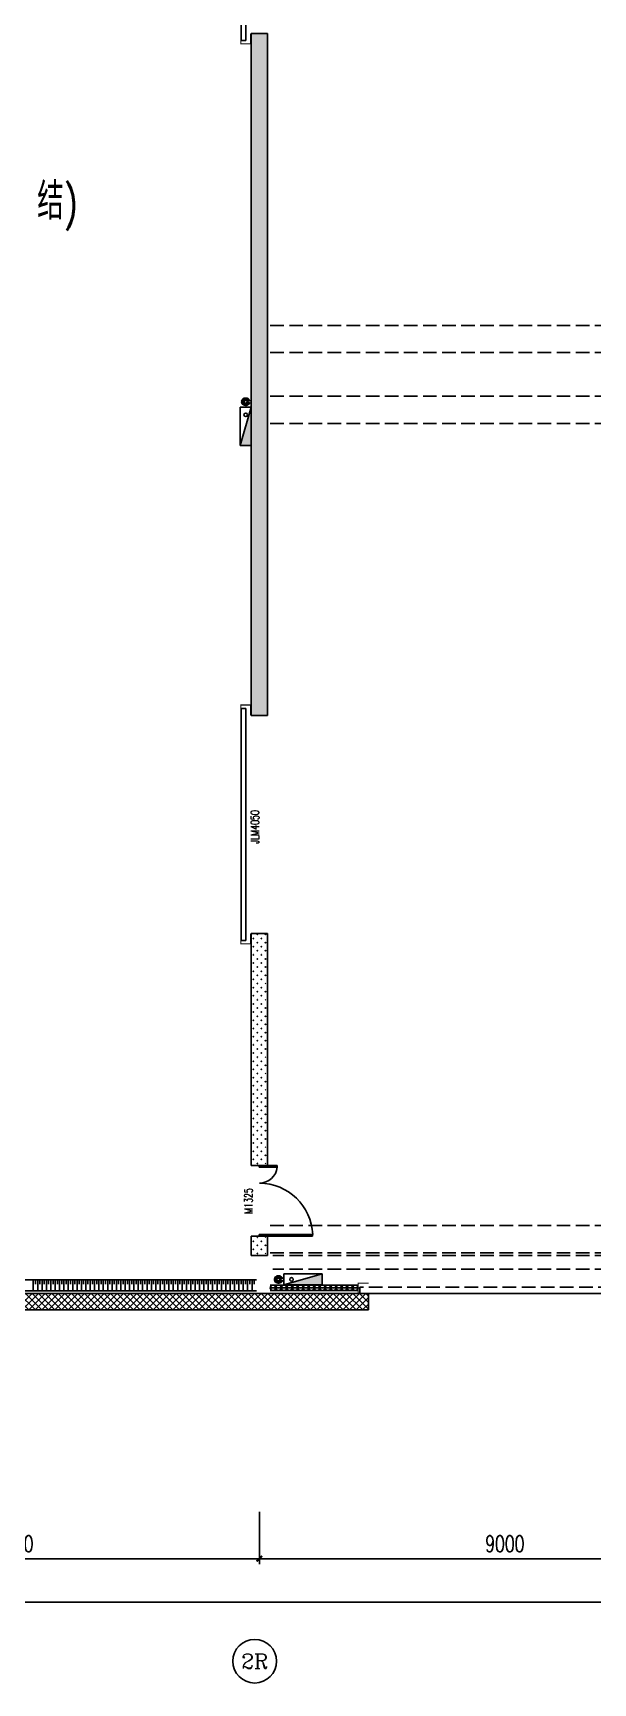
# Model space of a CAD drawing. Extents: x -474411 to 577939, y 0 to 1014176.
# Drawn here: x -268003 to -257738, y 632581 to 662830 of the extents above; entities that cross this region are included whole.
import ezdxf
from ezdxf.enums import TextEntityAlignment as Align

# ---------------------------------------------------------------- set-up
doc = ezdxf.new("R2010")
doc.units = 0
doc.header["$LTSCALE"] = 1000
doc.header["$MEASUREMENT"] = 0
doc.linetypes.add('10平面$0$DASH', pattern=[0.35, 0.25, -0.1])
doc.linetypes.add('DASH', pattern=[0.35, 0.25, -0.1])
doc.layers.get('Defpoints').update_dxf_attribs({"color": 210})
for name, color, linetype in [('10平面$0$WINDOW', 4, 'Continuous'), ('10平面$0$WINDOW_TEXT', 7, 'Continuous'), ('A-AXIS-D', 1, 'Continuous'), ('A-HATCH-2', 251, 'Continuous'), ('A-LIN-V', 9, 'Continuous'), ('A-SFCE', 30, 'Continuous'), ('A-WINDOW', 140, 'Continuous'), ('AS-WALL', 40, 'Continuous'), ('AS-结构边线层', 200, 'Continuous'), ('DIM_SYMB', 3, 'Continuous'), ('PUB_HATCH', 8, 'Continuous'), ('PUB_TEXT', 7, 'Continuous'), ('SB_ZF消火栓', 10, 'Continuous')]:
    doc.layers.add(name, color=color, linetype=linetype)
doc.layers.add('A-加建区域', color=47, linetype='Continuous', plot=False)
doc.layers.add('LG-ZF消防', color=1, linetype='Continuous', lineweight=60)
doc.styles.add('10平面$0$_TCH_WINDOW', font='SIMPLEX', dxfattribs={"height": 3.5, "bigfont": 'GBCBIG'})
doc.styles.add('_TCH_AXIS', font='COMPLEX', dxfattribs={"bigfont": 'GBCBIG'})
doc.styles.add('_TCH_DIM_T3', font='SIMPLEX', dxfattribs={"width": 0.705882, "bigfont": 'GBCBIG'})
doc.styles.add('A-STANDARD', font='SIMPLEX', dxfattribs={"bigfont": 'GBCBIG'})
doc.dimstyles.new('_TCH_ARCH&&100', dxfattribs={"dimtxt": 297.5, "dimasz": 100, "dimexe": 100, "dimexo": 100, "dimgap": 126.25, "dimtad": 1, "dimdec": 0, "dimzin": 0, "dimdsep": 46, "dimtxsty": '_TCH_DIM_T3', "dimblk": 'ARCHTICK', "dimcen": 0.09, "dimclrt": 7, "dimazin": 2, "dimtfac": 1, "dimtdec": 0, "dimtix": 1, "dimtmove": 2, "dimatfit": 3, "dimfxl": 0, "dimtolj": 1, "dimtzin": 0, "dimarcsym": 0})
pattern_1 = [(45, (25.49, 21.51), (-75.000002, 75.000002), [24, -82.06602]), (135, (192.46, 21.51), (-75.000002, -75.000002), [24, -82.06602])]

# ---------------------------------------------------------------- blocks, each defined once
blk = doc.blocks.new('42343243')
at = {"color": 8, "linetype": '10平面$0$DASH'}
for p, q in [((-256694, 1222870), (-262014, 1222870)), ((-256694, 1222750), (-262014, 1222750))]:
    blk.add_line(p, q, dxfattribs=at)
at = {"color": 8, "linetype": 'Continuous'}
blk.add_line((-262014, 1222750), (-262014, 1222870), dxfattribs=at)
blk = doc.blocks.new('43243')
at = {"layer": 'AS-结构边线层', "color": 8}
blk.add_lwpolyline([(-264361, 722920), (-285754, 656986), (-285754, 639720), (-254454, 639720), (-254454, 640170), (-252354, 640170), (-252354, 639720), (-250514, 639720), (-250514, 639550), (-229294, 639550), (-229294, 639720), (-227454, 639720), (-227454, 640170), (-225354, 640170), (-225354, 639720), (-223514, 639720), (-223514, 639550), (-210494, 639550), (-210494, 639720), (-200454, 639720)], dxfattribs=at)
blk = doc.blocks.new('w42343')
at = {"layer": 'A-HATCH-2', "linetype": 'DASH'}
for p, q in [((-263654, 657470), (-128354, 657470)), ((-263654, 656970), (-128354, 656970)), ((-263654, 656170), (-128354, 656170)), ((-263654, 655670), (-128354, 655670)), ((-263654, 640970), (-128354, 640970)), ((-263654, 640470), (-128354, 640470))]:
    blk.add_line(p, q, dxfattribs=at)
blk = doc.blocks.new('34242343243')
at = {"color": 8}
for p, q in [((-267997, 639970), (-267997, 639770)), ((-267957, 639970), (-267957, 639890)), ((-267917, 639970), (-267917, 639770)), ((-267877, 639970), (-267877, 639890)), ((-267837, 639970), (-267837, 639770)), ((-267796, 639970), (-267796, 639890)), ((-267756, 639970), (-267756, 639770)), ((-267716, 639970), (-267716, 639890)), ((-267676, 639970), (-267676, 639770)), ((-267636, 639970), (-267636, 639890)), ((-267596, 639970), (-267596, 639770)), ((-267556, 639970), (-267556, 639890)), ((-267516, 639970), (-267516, 639770)), ((-267476, 639970), (-267476, 639890)), ((-267436, 639970), (-267436, 639770)), ((-267396, 639970), (-267396, 639890)), ((-267356, 639970), (-267356, 639770)), ((-267315, 639970), (-267315, 639890)), ((-267275, 639970), (-267275, 639770)), ((-267235, 639970), (-267235, 639890)), ((-267195, 639970), (-267195, 639770)), ((-267155, 639970), (-267155, 639890)), ((-267115, 639970), (-267115, 639770)), ((-267075, 639970), (-267075, 639890)), ((-267035, 639970), (-267035, 639770)), ((-266995, 639970), (-266995, 639890)), ((-266955, 639970), (-266955, 639770)), ((-266915, 639970), (-266915, 639890)), ((-266874, 639970), (-266874, 639770)), ((-266834, 639970), (-266834, 639890)), ((-266794, 639970), (-266794, 639770)), ((-266754, 639970), (-266754, 639890)), ((-266714, 639970), (-266714, 639770)), ((-266674, 639970), (-266674, 639890)), ((-266634, 639970), (-266634, 639770)), ((-266594, 639970), (-266594, 639890)), ((-266554, 639970), (-266554, 639770)), ((-266514, 639970), (-266514, 639890)), ((-266474, 639970), (-266474, 639770)), ((-266434, 639970), (-266434, 639890)), ((-266393, 639970), (-266393, 639770)), ((-266353, 639970), (-266353, 639890)), ((-266313, 639970), (-266313, 639770)), ((-266273, 639970), (-266273, 639890)), ((-266233, 639970), (-266233, 639770)), ((-266193, 639970), (-266193, 639890)), ((-266153, 639970), (-266153, 639770)), ((-266113, 639970), (-266113, 639890)), ((-266073, 639970), (-266073, 639770)), ((-266033, 639970), (-266033, 639890)), ((-265993, 639970), (-265993, 639770)), ((-265953, 639970), (-265953, 639890)), ((-265912, 639970), (-265912, 639770)), ((-265872, 639970), (-265872, 639890)), ((-265832, 639970), (-265832, 639770)), ((-265792, 639970), (-265792, 639890)), ((-265752, 639970), (-265752, 639770)), ((-265712, 639970), (-265712, 639890)), ((-265672, 639970), (-265672, 639770)), ((-265632, 639970), (-265632, 639890)), ((-265592, 639970), (-265592, 639770)), ((-265552, 639970), (-265552, 639890)), ((-265512, 639970), (-265512, 639770)), ((-265472, 639970), (-265472, 639890)), ((-265431, 639970), (-265431, 639770)), ((-265391, 639970), (-265391, 639890)), ((-265351, 639970), (-265351, 639770)), ((-265311, 639970), (-265311, 639890)), ((-265271, 639970), (-265271, 639770)), ((-265231, 639970), (-265231, 639890)), ((-265191, 639970), (-265191, 639770)), ((-265151, 639970), (-265151, 639890)), ((-265111, 639970), (-265111, 639770)), ((-265071, 639970), (-265071, 639890)), ((-265031, 639970), (-265031, 639770)), ((-264990, 639970), (-264990, 639890)), ((-264950, 639970), (-264950, 639770)), ((-264910, 639970), (-264910, 639890)), ((-264870, 639970), (-264870, 639770)), ((-264830, 639970), (-264830, 639890)), ((-264790, 639970), (-264790, 639770)), ((-264750, 639970), (-264750, 639890)), ((-264710, 639970), (-264710, 639770)), ((-264670, 639970), (-264670, 639890)), ((-264630, 639970), (-264630, 639770)), ((-264590, 639970), (-264590, 639890)), ((-264550, 639970), (-264550, 639770)), ((-264509, 639970), (-264509, 639890)), ((-264469, 639970), (-264469, 639770)), ((-264429, 639970), (-264429, 639890)), ((-264389, 639970), (-264389, 639770)), ((-264349, 639970), (-264349, 639890)), ((-264309, 639970), (-264309, 639770)), ((-264269, 639970), (-264269, 639890)), ((-264229, 639970), (-264229, 639770)), ((-264189, 639970), (-264189, 639890)), ((-264149, 639970), (-264149, 639770)), ((-264109, 639970), (-264109, 639890)), ((-264069, 639970), (-264069, 639770)), ((-264028, 639970), (-264028, 639890)), ((-263988, 639970), (-263988, 639770)), ((-263948, 639970), (-263948, 639890)), ((-263654, 639876), (-263554, 639876)), ((-263654, 639826), (-263554, 639826)), ((-263654, 639776), (-263554, 639776)), ((-263554, 639876), (-263453, 639876)), ((-263554, 639826), (-263453, 639826)), ((-263554, 639776), (-263453, 639776)), ((-263453, 639876), (-263352, 639876)), ((-263453, 639826), (-263352, 639826)), ((-263453, 639776), (-263352, 639776)), ((-263352, 639876), (-263251, 639876)), ((-263352, 639826), (-263251, 639826)), ((-263352, 639776), (-263251, 639776)), ((-263251, 639876), (-263151, 639876)), ((-263251, 639826), (-263151, 639826)), ((-263251, 639776), (-263151, 639776)), ((-263151, 639876), (-263050, 639876)), ((-263151, 639826), (-263050, 639826)), ((-263151, 639776), (-263050, 639776)), ((-263050, 639876), (-262949, 639876)), ((-263050, 639826), (-262949, 639826)), ((-263050, 639776), (-262949, 639776)), ((-262949, 639876), (-262849, 639876)), ((-262949, 639826), (-262849, 639826)), ((-262949, 639776), (-262849, 639776)), ((-262849, 639876), (-262748, 639876)), ((-262849, 639826), (-262748, 639826)), ((-262849, 639776), (-262748, 639776)), ((-262748, 639876), (-262647, 639876)), ((-262748, 639826), (-262647, 639826)), ((-262748, 639776), (-262647, 639776)), ((-262647, 639876), (-262547, 639876)), ((-262647, 639826), (-262547, 639826)), ((-262647, 639776), (-262547, 639776)), ((-262547, 639876), (-262446, 639876)), ((-262547, 639826), (-262446, 639826)), ((-262547, 639776), (-262446, 639776)), ((-262446, 639876), (-262345, 639876)), ((-262446, 639826), (-262345, 639826)), ((-262446, 639776), (-262345, 639776)), ((-262345, 639876), (-262245, 639876)), ((-262345, 639826), (-262245, 639826)), ((-262345, 639776), (-262245, 639776)), ((-262245, 639876), (-262144, 639876)), ((-262245, 639826), (-262144, 639826)), ((-262245, 639776), (-262144, 639776)), ((-262144, 639876), (-262043, 639876)), ((-262144, 639826), (-262043, 639826)), ((-262144, 639776), (-262043, 639776))]:
    blk.add_line(p, q, dxfattribs=at)
at = {"color": 8, "extrusion": (0, 0, -1)}
for centre in [(-263604, 639826), (-263503, 639826), (-263402, 639826), (-263302, 639826), (-263201, 639826), (-263100, 639826), (-263000, 639826), (-262899, 639826), (-262798, 639826), (-262698, 639826), (-262597, 639826), (-262496, 639826), (-262396, 639826), (-262295, 639826), (-262194, 639826), (-262094, 639826)]:
    blk.add_ellipse(centre, major_axis=(50.3, 0), ratio=0.993286, dxfattribs=at)
at = {"layer": 'A-LIN-V', "color": 8}
for p, q in [((-263704, 642070), (-263604, 642070)), ((-263908, 639770), (-285704, 639770)), ((-263908, 639970), (-285504, 639970))]:
    blk.add_line(p, q, dxfattribs=at)
at = {"layer": 'A-SFCE', "color": 8, "const_width": 20}
for points in [[(-264014, 662820), (-264014, 662630), (-264194, 662630), (-264194, 662820)], [(-264014, 650320), (-264014, 650510), (-264194, 650510), (-264194, 650320)], [(-264014, 646320), (-264014, 646130), (-264194, 646130), (-264194, 646320)], [(-261853, 639730), (-262043, 639730), (-262043, 639910), (-261853, 639910)]]:
    blk.add_lwpolyline(points, dxfattribs=at)
at = {"layer": 'Defpoints', "color": 8}
for p in [(-267997, 639970), (-267917, 639970), (-267837, 639970), (-267756, 639970), (-267676, 639970), (-267596, 639970), (-267516, 639970), (-267436, 639970), (-267356, 639970), (-267275, 639970), (-267195, 639970), (-267115, 639970), (-267035, 639970), (-266955, 639970), (-266874, 639970), (-266794, 639970), (-266714, 639970), (-266634, 639970), (-266554, 639970), (-266474, 639970), (-266393, 639970), (-266313, 639970), (-266233, 639970), (-266153, 639970), (-266073, 639970), (-265993, 639970), (-265912, 639970), (-265832, 639970), (-265752, 639970), (-265672, 639970), (-265592, 639970), (-265512, 639970), (-265431, 639970), (-265351, 639970), (-265271, 639970), (-265191, 639970), (-265111, 639970), (-265031, 639970), (-264950, 639970), (-264870, 639970), (-264790, 639970), (-264710, 639970), (-264630, 639970), (-264550, 639970), (-264469, 639970), (-264389, 639970), (-264309, 639970), (-264229, 639970), (-264149, 639970), (-264069, 639970), (-263988, 639970), (-263908, 639970)]:
    blk.add_point(p, dxfattribs=at)
blk = doc.blocks.new('10平面$0$$DorLib2D$00000126')
at = {"color": 0, "linetype": 'Continuous'}
for p, q in [((-0.532, 0.5), (-0.532, 0.9)), ((0.532, 0.9), (0.532, 0.5))]:
    blk.add_line(p, q, dxfattribs=at)
at = {"color": 0, "linetype": '10平面$0$DASH'}
for p, q in [((-0.532, 0.9), (0.532, 0.9)), ((-0.532, 0.5), (0.532, 0.5))]:
    blk.add_line(p, q, dxfattribs=at)
blk = doc.blocks.new('DOOR2DLIB$SYSLIB$00000123')
at = {"color": 0}
for p, q in [((0.475, -0.001), (0.475, 0.752)), ((0.475, 0.752), (0.5, 0.752)), ((0.5, -0.001), (0.5, 0.752)), ((-0.5, 0), (-0.5, 0.252)), ((-0.475, 0.252), (-0.5, 0.252)), ((-0.475, 0), (-0.475, 0.252)), ((-0.475, 0), (-0.5, 0)), ((0.475, -0.001), (0.5, -0.001))]:
    blk.add_line(p, q, dxfattribs=at)
for centre, radius, start, end in [((0.505, -0.002), 0.755, 92.2493, 179.7238), ((-0.501, 0.003), 0.251, 359.7899, 84.0974)]:
    blk.add_arc(centre, radius, start, end, dxfattribs=at)
blk = doc.blocks.new('423432433333')
at = {"layer": 'PUB_HATCH'}
h = blk.add_hatch(dxfattribs=at)
h.set_pattern_fill('石膏板', color=8, scale=30, style=0)
h.set_pattern_definition(pattern_1)
h.paths.add_polyline_path([(-261010, 650370), (-261010, 662870), (-261310, 662870), (-261310, 650370)])
h = blk.add_hatch(dxfattribs=at)
h.set_pattern_fill('石膏板', color=8, scale=30, style=0)
h.set_pattern_definition(pattern_1)
h.paths.add_polyline_path([(-261310, 646370), (-261310, 642120), (-261010, 642120), (-261010, 646370)])
h = blk.add_hatch(dxfattribs=at)
h.set_pattern_fill('石膏板', color=8, scale=30, style=0)
h.set_pattern_definition(pattern_1)
h.paths.add_polyline_path([(-261010, 640470), (-261010, 640820), (-261310, 640820), (-261310, 640470)])
at = {"layer": 'AS-WALL', "color": 8}
for p, q in [((-261310, 650370), (-261310, 662870)), ((-261310, 662870), (-261010, 662870)), ((-261010, 650370), (-261010, 662870)), ((-261310, 650370), (-261010, 650370)), ((-261310, 646370), (-261310, 642120)), ((-261010, 646370), (-261310, 646370)), ((-261010, 642120), (-261010, 646370)), ((-261310, 642120), (-261010, 642120)), ((-261010, 640820), (-261310, 640820)), ((-261310, 640820), (-261310, 640470)), ((-261010, 640470), (-261010, 640820)), ((-261310, 640470), (-261010, 640470))]:
    blk.add_line(p, q, dxfattribs=at)
at = {"layer": '10平面$0$WINDOW', "color": 8}
ref = blk.add_blockref('10平面$0$$DorLib2D$00000126', (-261310, 664870), dxfattribs=dict(at, xscale=-4000, yscale=-200, zscale=200, rotation=269.9999999997814))
ref.add_attrib('A', 'JLM4050', (-261166, 664516), dxfattribs={"layer": '10平面$0$WINDOW_TEXT', "ltscale": 500, "height": 148.8, "rotation": 90, "style": '10平面$0$_TCH_WINDOW', "width": 0.705882})
ref = blk.add_blockref('10平面$0$$DorLib2D$00000126', (-261310, 648370), dxfattribs=dict(at, xscale=-4000, yscale=-200, zscale=200, rotation=269.9999999997814))
ref.add_attrib('A', 'JLM4050', (-261166, 648016), dxfattribs={"layer": '10平面$0$WINDOW_TEXT', "ltscale": 500, "height": 148.8, "rotation": 90, "style": '10平面$0$_TCH_WINDOW', "width": 0.705882})
ref = blk.add_blockref('DOOR2DLIB$SYSLIB$00000123', (-261160, 641470), dxfattribs=dict(at, xscale=-1300, yscale=-1300, zscale=300, rotation=90.00000000093436))
ref.add_attrib('A', 'M1325', (-261283, 641235), dxfattribs={"layer": '10平面$0$WINDOW_TEXT', "ltscale": 500, "height": 148.8, "rotation": 90, "style": '10平面$0$_TCH_WINDOW', "width": 0.705882})
blk = doc.blocks.new('234243242332')
at = {"layer": 'SB_ZF消火栓'}
for points in [[(-264004, 655970), (-264004, 655270), (-264204, 655270)], [(-263404, 639880), (-262704, 639880), (-262704, 640080)]]:
    blk.add_hatch(color=8, dxfattribs=at).paths.add_polyline_path(points)
at = {"layer": 'LG-ZF消防', "color": 8, "linetype": 'Continuous'}
for centre in [(-264104, 656070), (-263504, 639980)]:
    blk.add_circle(centre, 50, dxfattribs=at)
at = {"layer": 'SB_ZF消火栓', "color": 8}
for p, q in [((-264204, 655270), (-264204, 655970)), ((-264204, 655970), (-264004, 655970)), ((-264204, 655270), (-264004, 655970)), ((-264004, 655970), (-264004, 655270)), ((-264204, 655270), (-264004, 655270)), ((-262704, 640080), (-263404, 640080)), ((-263404, 640080), (-263404, 639880)), ((-262704, 640080), (-263404, 639880)), ((-262704, 640080), (-262704, 639880)), ((-263404, 639880), (-262704, 639880))]:
    blk.add_line(p, q, dxfattribs=at)
for centre in [(-264104, 655830), (-263264, 639980)]:
    blk.add_circle(centre, 32.5, dxfattribs=at)
blk = doc.blocks.new('_ArchTick')
at = {"color": 0, "linetype": 'ByBlock', "const_width": 0.4}
blk.add_lwpolyline([(-0.5, -0.5), (0.5, 0.5)], dxfattribs=at)
blk = doc.blocks.new('*D565')
at = {"layer": 'A-AXIS-D', "color": 0, "lineweight": -2}
for p, q in [((-272854, 635720), (-272854, 634760)), ((-263854, 635720), (-263854, 634760)), ((-272854, 634860), (-263854, 634860))]:
    blk.add_line(p, q, dxfattribs=at)
at = {"layer": 'Defpoints', "color": 0}
for p in [(-272854, 635820), (-263854, 635820), (-263854, 634860)]:
    blk.add_point(p, dxfattribs=at)
at = {"layer": 'A-AXIS-D', "color": 0, "lineweight": -2, "xscale": 100, "yscale": 100, "zscale": 100, "rotation": 180}
blk.add_blockref('_ArchTick', (-272854, 634860), dxfattribs=at)
at = {"layer": 'A-AXIS-D', "color": 0, "lineweight": -2, "xscale": 100, "yscale": 100, "zscale": 100}
blk.add_blockref('_ArchTick', (-263854, 634860), dxfattribs=at)
at = {"layer": 'A-AXIS-D', "color": 7, "insert": (-268354, 635135), "char_height": 297.5, "attachment_point": 5, "style": '_TCH_DIM_T3'}
blk.add_mtext('\\A1;9000', dxfattribs=at)
blk = doc.blocks.new('*D566')
at = {"layer": 'A-AXIS-D', "color": 0, "lineweight": -2}
for p, q in [((-263854, 635720), (-263854, 634760)), ((-254854, 635720), (-254854, 634760)), ((-263854, 634860), (-254854, 634860))]:
    blk.add_line(p, q, dxfattribs=at)
at = {"layer": 'Defpoints', "color": 0}
for p in [(-263854, 635820), (-254854, 635820), (-254854, 634860)]:
    blk.add_point(p, dxfattribs=at)
at = {"layer": 'A-AXIS-D', "color": 0, "lineweight": -2, "xscale": 100, "yscale": 100, "zscale": 100, "rotation": 180}
blk.add_blockref('_ArchTick', (-263854, 634860), dxfattribs=at)
at = {"layer": 'A-AXIS-D', "color": 0, "lineweight": -2, "xscale": 100, "yscale": 100, "zscale": 100}
blk.add_blockref('_ArchTick', (-254854, 634860), dxfattribs=at)
at = {"layer": 'A-AXIS-D', "color": 7, "insert": (-259354, 635135), "char_height": 297.5, "attachment_point": 5, "style": '_TCH_DIM_T3'}
blk.add_mtext('\\A1;9000', dxfattribs=at)
blk = doc.blocks.new('*D611')
at = {"layer": 'A-AXIS-D', "color": 0, "lineweight": -2}
for p, q in [((-286054, 635620), (-286054, 633960)), ((-128054, 635620), (-128054, 633960)), ((-286054, 634060), (-128054, 634060))]:
    blk.add_line(p, q, dxfattribs=at)
at = {"layer": 'Defpoints', "color": 0}
for p in [(-286054, 635720), (-128054, 635720), (-128054, 634060)]:
    blk.add_point(p, dxfattribs=at)
at = {"layer": 'A-AXIS-D', "color": 0, "lineweight": -2, "xscale": 100, "yscale": 100, "zscale": 100, "rotation": 180}
blk.add_blockref('_ArchTick', (-286054, 634060), dxfattribs=at)
at = {"layer": 'A-AXIS-D', "color": 0, "lineweight": -2, "xscale": 100, "yscale": 100, "zscale": 100}
blk.add_blockref('_ArchTick', (-128054, 634060), dxfattribs=at)
at = {"layer": 'A-AXIS-D', "color": 7, "insert": (-207054, 634335), "char_height": 297.5, "attachment_point": 5, "style": '_TCH_DIM_T3'}
blk.add_mtext('\\A1;158000', dxfattribs=at)

msp = doc.modelspace()

# ---------------------------------------------------------------- hatches: boundary and pattern name
at = {"layer": 'PUB_HATCH'}
h = msp.add_hatch(dxfattribs=at)
h.set_pattern_fill('多孔材料', color=8, scale=30, style=0)
h.set_pattern_definition([(45, (60, 0), (-60.000061, 60.000061), []), (135, (60, 0), (-60.000061, -60.000061), [])])
h.paths.add_polyline_path([(-261854.2, 639720), (-285754.2, 639720), (-286054.2, 639420), (-261854.2, 639420)])

# ---------------------------------------------------------------- linework, layer by layer
at = {"layer": 'A-AXIS-D', "color": 8}
msp.add_circle((-263939.1, 632981.1), 400, dxfattribs=at)
at = {"layer": 'A-SFCE', "color": 8, "linetype": 'DASH'}
for p, q in [((-255004.2, 640420), (-263604.2, 640420)), ((-255004.2, 640170), (-263604.2, 640170))]:
    msp.add_line(p, q, dxfattribs=at)
at = {"layer": 'AS-WALL', "color": 8}
for p, q in [((-261854.2, 639720), (-285754.2, 639720)), ((-261854.2, 639420), (-261854.2, 639720)), ((-261854.2, 639420), (-286054.2, 639420))]:
    msp.add_line(p, q, dxfattribs=at)

# ---------------------------------------------------------------- block references
at = {"layer": 'A-WINDOW', "color": 8}
for name in ['43243', 'w42343']:
    msp.add_blockref(name, (0, 0), dxfattribs=at)
at = {"layer": 'A-WINDOW', "color": 8, "xscale": -1, "rotation": 180}
msp.add_blockref('42343243', (0, 1862590), dxfattribs=at)
at = {"layer": 'A-加建区域', "color": 8}
msp.add_blockref('423432433333', (-2694.2, -50), dxfattribs=at)
at = {"layer": 'DIM_SYMB', "color": 8}
msp.add_blockref('34242343243', (0, 0), dxfattribs=at)
at = {"layer": 'SB_ZF消火栓', "color": 8, "linetype": 'Continuous'}
msp.add_blockref('234243242332', (0, 0), dxfattribs=at)

# ---------------------------------------------------------------- texts
at = {"layer": 'PUB_TEXT', "color": 8, "style": 'A-STANDARD'}
msp.add_text('结', height=675.2, dxfattribs=at).set_placement((-267926.4, 659410))
at = {"layer": 'PUB_TEXT', "color": 8, "style": 'A-STANDARD', "width": 0.705882}
msp.add_text(')', height=595, dxfattribs=at).set_placement((-267434.9, 659410))
at = {"layer": 'PUB_TEXT', "color": 8, "style": '_TCH_AXIS'}
msp.add_text('2R', height=270.86, dxfattribs=at).set_placement((-264184.2, 632845.7), (-263694, 632845.7), align=Align.FIT)

# ---------------------------------------------------------------- dimensions: what is measured, and where the dimension line sits
at = {"layer": 'A-AXIS-D', "color": 8}
for base, p1, p2, picture, middle in [((-128054.2, 634060), (-286054.2, 635720), (-128054.2, 635720), '*D611', (-207054.2, 634335)), ((-263854.2, 634860), (-272854.2, 635820), (-263854.2, 635820), '*D565', (-268354.2, 635135)), ((-254854.2, 634860), (-263854.2, 635820), (-254854.2, 635820), '*D566', (-259354.2, 635135))]:
    dim = msp.add_linear_dim(base=base, p1=p1, p2=p2, angle=0, dimstyle='_TCH_ARCH&&100', override={"dimgap": 0}, dxfattribs=at)
    dim.commit()
    dim.dimension.update_dxf_attribs({"geometry": picture, "text_midpoint": middle, "dimtype": 161})

doc.saveas('drawing.dxf')
